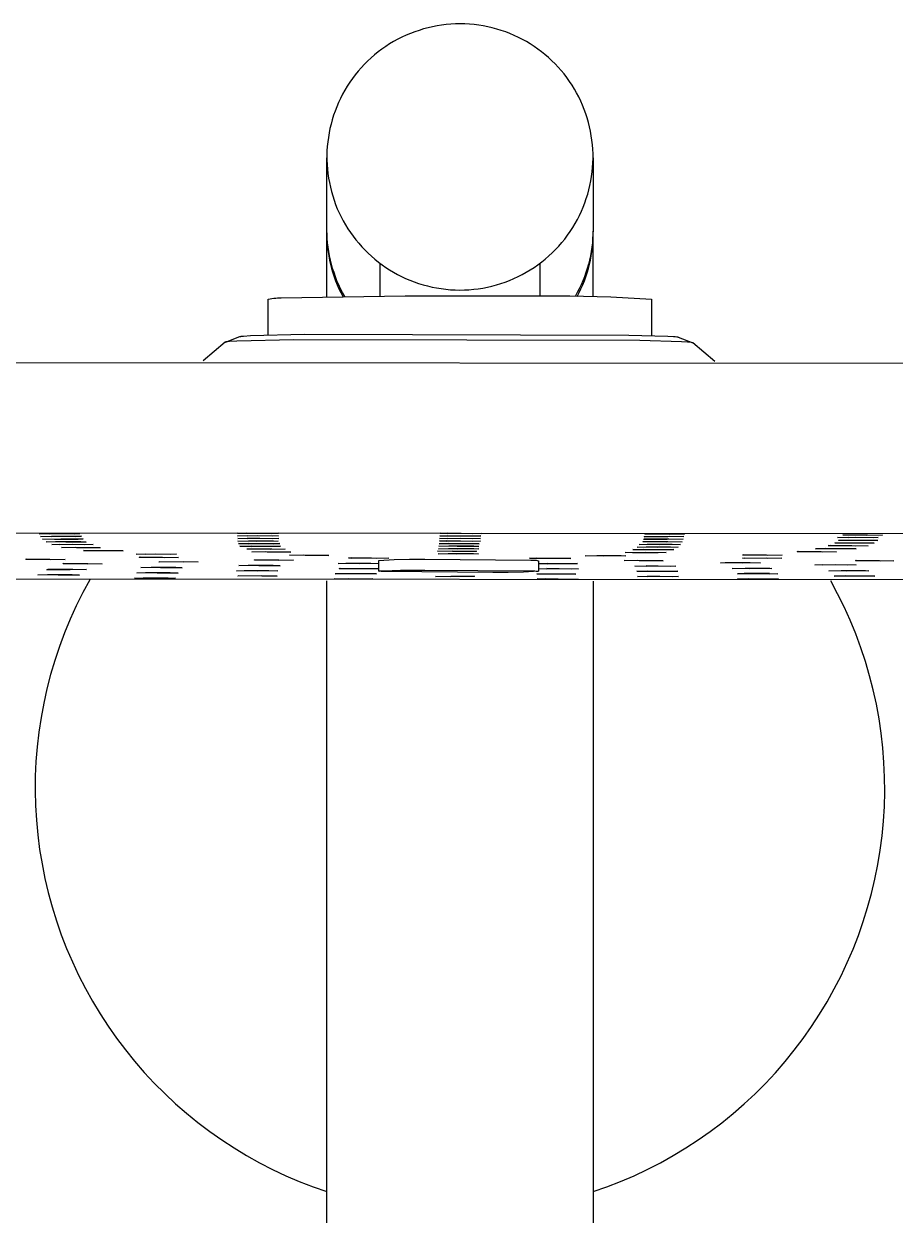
# Model space of a CAD drawing. Header units: millimetres. Extents: x -10942 to 92711, y -16583 to 30009.
# Drawn here: x -5091.7 to -5009.8, y 5290.5 to 5402.4 of the extents above; entities that cross this region are included whole.
import ezdxf

# ---------------------------------------------------------------- set-up
doc = ezdxf.new("R2010")
doc.units = ezdxf.units.MM
doc.header["$LTSCALE"] = 1000
doc.header["$MEASUREMENT"] = 0
doc.layers.add('Default', color=7, linetype='Continuous', true_color=0x000000)

# ---------------------------------------------------------------- blocks, each defined once
blk = doc.blocks.new('Raindance S Showerpipe 300 1jet+thermostat 27114000 front')
at = {"layer": 'Default', "color": 7, "true_color": 0xffffff}
for p, q in [((337.78, 1599.01), (337.36, 1598.9)), ((338.2, 1599.11), (337.78, 1599.01)), ((338.63, 1599.19), (338.2, 1599.11)), ((339.06, 1599.26), (338.63, 1599.19)), ((339.49, 1599.31), (339.06, 1599.26)), ((339.93, 1599.35), (339.49, 1599.31)), ((340.37, 1599.37), (339.93, 1599.35)), ((340.8, 1599.38), (340.37, 1599.37)), ((341.24, 1599.37), (340.8, 1599.38)), ((341.67, 1599.35), (341.24, 1599.37)), ((342.11, 1599.31), (341.67, 1599.35)), ((342.54, 1599.26), (342.11, 1599.31)), ((342.97, 1599.19), (342.54, 1599.26)), ((343.4, 1599.1), (342.97, 1599.19)), ((343.82, 1599), (343.4, 1599.1)), ((344.25, 1598.89), (343.82, 1599)), ((334.93, 1597.93), (334.55, 1597.71)), ((335.32, 1598.12), (334.93, 1597.93)), ((335.72, 1598.31), (335.32, 1598.12)), ((336.12, 1598.48), (335.72, 1598.31)), ((336.53, 1598.63), (336.12, 1598.48)), ((336.94, 1598.77), (336.53, 1598.63)), ((337.36, 1598.9), (336.94, 1598.77)), ((344.66, 1598.76), (344.25, 1598.89)), ((345.08, 1598.62), (344.66, 1598.76)), ((345.48, 1598.46), (345.08, 1598.62)), ((345.88, 1598.29), (345.48, 1598.46)), ((346.27, 1598.11), (345.88, 1598.29)), ((346.65, 1597.92), (346.27, 1598.11)), ((347.02, 1597.71), (346.65, 1597.92)), ((333.1, 1596.74), (332.76, 1596.47)), ((333.45, 1597), (333.1, 1596.74)), ((333.81, 1597.25), (333.45, 1597)), ((334.17, 1597.49), (333.81, 1597.25)), ((334.55, 1597.71), (334.17, 1597.49)), ((347.39, 1597.49), (347.02, 1597.71)), ((347.75, 1597.26), (347.39, 1597.49)), ((348.1, 1597.01), (347.75, 1597.26)), ((348.44, 1596.76), (348.1, 1597.01)), ((348.77, 1596.49), (348.44, 1596.76)), ((332.11, 1595.89), (331.8, 1595.58)), ((332.43, 1596.18), (332.11, 1595.89)), ((332.76, 1596.47), (332.43, 1596.18)), ((349.1, 1596.21), (348.77, 1596.49)), ((349.41, 1595.92), (349.1, 1596.21)), ((349.71, 1595.62), (349.41, 1595.92)), ((350.01, 1595.31), (349.71, 1595.62)), ((330.94, 1594.59), (330.68, 1594.24)), ((331.22, 1594.93), (330.94, 1594.59)), ((331.51, 1595.26), (331.22, 1594.93)), ((331.8, 1595.58), (331.51, 1595.26)), ((350.29, 1594.99), (350.01, 1595.31)), ((350.56, 1594.67), (350.29, 1594.99)), ((350.82, 1594.33), (350.56, 1594.67)), ((330.19, 1593.52), (329.97, 1593.15)), ((330.43, 1593.89), (330.19, 1593.52)), ((330.68, 1594.24), (330.43, 1593.89)), ((351.07, 1593.98), (350.82, 1594.33)), ((351.31, 1593.62), (351.07, 1593.98)), ((351.53, 1593.26), (351.31, 1593.62)), ((329.56, 1592.38), (329.37, 1591.98)), ((329.75, 1592.77), (329.56, 1592.38)), ((329.97, 1593.15), (329.75, 1592.77)), ((351.74, 1592.89), (351.53, 1593.26)), ((351.94, 1592.51), (351.74, 1592.89)), ((352.13, 1592.13), (351.94, 1592.51)), ((329.05, 1591.19), (328.91, 1590.79)), ((329.2, 1591.59), (329.05, 1591.19)), ((329.37, 1591.98), (329.2, 1591.59)), ((352.3, 1591.74), (352.13, 1592.13)), ((352.46, 1591.34), (352.3, 1591.74)), ((352.6, 1590.94), (352.46, 1591.34)), ((328.78, 1590.38), (328.67, 1589.97)), ((328.91, 1590.79), (328.78, 1590.38)), ((352.74, 1590.54), (352.6, 1590.94)), ((352.85, 1590.12), (352.74, 1590.54)), ((352.96, 1589.71), (352.85, 1590.12)), ((328.49, 1589.14), (328.42, 1588.72)), ((328.57, 1589.55), (328.49, 1589.14)), ((328.67, 1589.97), (328.57, 1589.55)), ((353.05, 1589.29), (352.96, 1589.71)), ((353.12, 1588.87), (353.05, 1589.29)), ((353.18, 1588.45), (353.12, 1588.87)), ((328.32, 1587.87), (328.29, 1587.44)), ((328.36, 1588.29), (328.32, 1587.87)), ((328.42, 1588.72), (328.36, 1588.29)), ((353.23, 1588.03), (353.18, 1588.45)), ((353.26, 1587.6), (353.23, 1588.03)), ((328.29, 1587.44), (328.28, 1587.01)), ((328.28, 1587.01), (328.28, 1586.59)), ((328.28, 1580.04), (328.28, 1586.8)), ((353.28, 1587.17), (353.26, 1587.6)), ((353.27, 1586.32), (353.28, 1586.75)), ((353.28, 1586.75), (353.28, 1587.17)), ((353.28, 1586.8), (353.28, 1580.04)), ((328.28, 1586.59), (328.3, 1586.16)), ((328.3, 1586.16), (328.33, 1585.74)), ((328.33, 1585.74), (328.38, 1585.31)), ((353.2, 1585.47), (353.24, 1585.9)), ((353.24, 1585.9), (353.27, 1586.32)), ((328.38, 1585.31), (328.44, 1584.89)), ((328.44, 1584.89), (328.52, 1584.47)), ((328.52, 1584.47), (328.61, 1584.05)), ((352.99, 1584.21), (353.08, 1584.63)), ((353.08, 1584.63), (353.15, 1585.05)), ((353.15, 1585.05), (353.2, 1585.47)), ((328.61, 1584.05), (328.71, 1583.64)), ((328.71, 1583.64), (328.83, 1583.23)), ((352.65, 1582.97), (352.78, 1583.38)), ((352.78, 1583.38), (352.89, 1583.79)), ((352.89, 1583.79), (352.99, 1584.21)), ((328.83, 1583.23), (328.96, 1582.82)), ((328.96, 1582.82), (329.1, 1582.42)), ((329.1, 1582.42), (329.26, 1582.02)), ((352.19, 1581.78), (352.36, 1582.17)), ((352.36, 1582.17), (352.51, 1582.57)), ((352.51, 1582.57), (352.65, 1582.97)), ((329.26, 1582.02), (329.44, 1581.63)), ((329.44, 1581.63), (329.62, 1581.25)), ((329.62, 1581.25), (329.82, 1580.87)), ((351.81, 1581), (352.01, 1581.38)), ((352.01, 1581.38), (352.19, 1581.78)), ((328.29, 1579.63), (328.28, 1580.04)), ((329.82, 1580.87), (330.03, 1580.5)), ((330.03, 1580.5), (330.26, 1580.14)), ((330.26, 1580.14), (330.49, 1579.78)), ((351.13, 1579.88), (351.37, 1580.24)), ((351.37, 1580.24), (351.6, 1580.62)), ((351.6, 1580.62), (351.81, 1581)), ((353.28, 1580.04), (353.27, 1579.63)), ((328.28, 1579.6), (328.28, 1579.9)), ((328.28, 1579.76), (328.28, 1579.6)), ((328.28, 1573.75), (328.28, 1579.6)), ((328.28, 1579.6), (328.29, 1579.19)), ((328.31, 1579.22), (328.29, 1579.63)), ((328.29, 1579.19), (328.31, 1578.79)), ((328.34, 1578.81), (328.31, 1579.22)), ((328.39, 1578.41), (328.34, 1578.81)), ((330.49, 1579.78), (330.74, 1579.44)), ((330.74, 1579.44), (331, 1579.1)), ((331, 1579.1), (331.27, 1578.77)), ((350.06, 1578.5), (350.34, 1578.83)), ((350.34, 1578.83), (350.62, 1579.17)), ((350.62, 1579.17), (350.88, 1579.52)), ((350.88, 1579.52), (351.13, 1579.88)), ((353.22, 1578.81), (353.17, 1578.41)), ((353.25, 1579.22), (353.22, 1578.81)), ((353.27, 1579.63), (353.25, 1579.22)), ((353.25, 1578.79), (353.27, 1579.19)), ((353.27, 1579.19), (353.28, 1579.6)), ((353.28, 1573.75), (353.28, 1579.9)), ((353.28, 1579.6), (353.28, 1579.76)), ((328.31, 1578.79), (328.34, 1578.39)), ((328.34, 1578.39), (328.39, 1577.98)), ((328.45, 1578), (328.39, 1578.41)), ((328.39, 1577.98), (328.45, 1577.58)), ((328.52, 1577.6), (328.45, 1578)), ((331.27, 1578.77), (331.56, 1578.45)), ((331.56, 1578.45), (331.85, 1578.14)), ((331.85, 1578.14), (332.15, 1577.84)), ((332.15, 1577.84), (332.47, 1577.55)), ((349.13, 1577.58), (349.45, 1577.88)), ((349.45, 1577.88), (349.76, 1578.19)), ((349.76, 1578.19), (350.06, 1578.5)), ((353.11, 1578), (353.04, 1577.6)), ((353.17, 1578.41), (353.11, 1578)), ((353.11, 1577.58), (353.17, 1577.98)), ((353.17, 1577.98), (353.22, 1578.39)), ((353.22, 1578.39), (353.25, 1578.79)), ((328.45, 1577.58), (328.52, 1577.19)), ((328.61, 1577.2), (328.52, 1577.6)), ((328.52, 1577.19), (328.61, 1576.79)), ((328.71, 1576.8), (328.61, 1577.2)), ((328.61, 1576.79), (328.71, 1576.4)), ((328.82, 1576.41), (328.71, 1576.8)), ((332.47, 1577.55), (332.79, 1577.27)), ((332.79, 1577.27), (333.12, 1577)), ((333.12, 1577), (333.46, 1576.75)), ((333.28, 1573.81), (333.28, 1576.88)), ((333.46, 1576.75), (333.81, 1576.5)), ((347.75, 1576.51), (348.11, 1576.76)), ((348.11, 1576.76), (348.46, 1577.02)), ((348.28, 1576.88), (348.28, 1573.81)), ((348.46, 1577.02), (348.8, 1577.29)), ((348.8, 1577.29), (349.13, 1577.58)), ((352.86, 1576.8), (352.74, 1576.41)), ((352.85, 1576.4), (352.95, 1576.79)), ((352.95, 1577.2), (352.86, 1576.8)), ((353.04, 1577.6), (352.95, 1577.2)), ((352.95, 1576.79), (353.04, 1577.19)), ((353.04, 1577.19), (353.11, 1577.58)), ((328.71, 1576.4), (328.83, 1576.01)), ((328.95, 1576.02), (328.82, 1576.41)), ((328.83, 1576.01), (328.95, 1575.62)), ((329.08, 1575.63), (328.95, 1576.02)), ((328.95, 1575.62), (329.09, 1575.24)), ((329.23, 1575.25), (329.08, 1575.63)), ((333.81, 1576.5), (334.17, 1576.27)), ((334.17, 1576.27), (334.54, 1576.05)), ((334.54, 1576.05), (334.91, 1575.85)), ((334.91, 1575.85), (335.29, 1575.65)), ((335.29, 1575.65), (335.68, 1575.47)), ((335.68, 1575.47), (336.08, 1575.3)), ((345.45, 1575.29), (345.85, 1575.46)), ((345.85, 1575.46), (346.24, 1575.64)), ((346.24, 1575.64), (346.63, 1575.84)), ((346.63, 1575.84), (347.01, 1576.05)), ((347.01, 1576.05), (347.39, 1576.27)), ((347.39, 1576.27), (347.75, 1576.51)), ((352.48, 1575.63), (352.33, 1575.25)), ((352.47, 1575.24), (352.61, 1575.62)), ((352.62, 1576.02), (352.48, 1575.63)), ((352.61, 1575.62), (352.74, 1576.01)), ((352.74, 1576.41), (352.62, 1576.02)), ((352.74, 1576.01), (352.85, 1576.4)), ((329.09, 1575.24), (329.24, 1574.87)), ((329.4, 1574.87), (329.23, 1575.25)), ((329.24, 1574.87), (329.41, 1574.5)), ((329.57, 1574.5), (329.4, 1574.87)), ((329.41, 1574.5), (329.58, 1574.14)), ((329.76, 1574.14), (329.57, 1574.5)), ((336.08, 1575.3), (336.49, 1575.14)), ((336.49, 1575.14), (336.9, 1575)), ((336.9, 1575), (337.32, 1574.87)), ((337.32, 1574.87), (337.74, 1574.76)), ((337.74, 1574.76), (338.16, 1574.66)), ((338.16, 1574.66), (338.59, 1574.58)), ((338.59, 1574.58), (339.02, 1574.51)), ((339.02, 1574.51), (339.46, 1574.45)), ((339.46, 1574.45), (339.89, 1574.41)), ((339.89, 1574.41), (340.33, 1574.39)), ((340.33, 1574.39), (340.76, 1574.38)), ((340.76, 1574.38), (341.2, 1574.39)), ((341.2, 1574.39), (341.63, 1574.41)), ((341.63, 1574.41), (342.07, 1574.45)), ((342.07, 1574.45), (342.5, 1574.5)), ((342.5, 1574.5), (342.93, 1574.57)), ((342.93, 1574.57), (343.36, 1574.65)), ((343.36, 1574.65), (343.79, 1574.75)), ((343.79, 1574.75), (344.21, 1574.86)), ((344.21, 1574.86), (344.63, 1574.99)), ((344.63, 1574.99), (345.04, 1575.13)), ((345.04, 1575.13), (345.45, 1575.29)), ((351.99, 1574.5), (351.8, 1574.14)), ((351.98, 1574.14), (352.15, 1574.5)), ((352.17, 1574.87), (351.99, 1574.5)), ((352.15, 1574.5), (352.32, 1574.87)), ((352.33, 1575.25), (352.17, 1574.87)), ((352.32, 1574.87), (352.47, 1575.24)), ((322.78, 1573.53), (322.95, 1573.56)), ((322.78, 1570.16), (322.78, 1573.53)), ((322.95, 1573.56), (323.12, 1573.59)), ((323.12, 1573.59), (323.3, 1573.61)), ((323.3, 1573.61), (323.47, 1573.63)), ((323.47, 1573.63), (323.65, 1573.64)), ((323.65, 1573.64), (323.82, 1573.64)), ((323.82, 1573.64), (323.99, 1573.64)), ((323.99, 1573.64), (335.64, 1573.84)), ((329.58, 1574.14), (329.77, 1573.78)), ((329.96, 1573.78), (329.76, 1574.14)), ((335.64, 1573.84), (347.28, 1573.82)), ((347.28, 1573.82), (351.11, 1573.83)), ((351.11, 1573.83), (354.95, 1573.73)), ((351.8, 1574.14), (351.6, 1573.78)), ((351.79, 1573.78), (351.98, 1574.14)), ((354.95, 1573.73), (358.78, 1573.53)), ((358.78, 1573.53), (358.78, 1570.1)), ((318.76, 1569.49), (320.11, 1570.01)), ((320.11, 1570.01), (320.11, 1570.02)), ((320.11, 1570.02), (320.12, 1570.02)), ((320.12, 1570.02), (320.12, 1570.02)), ((320.12, 1570.02), (320.13, 1570.02)), ((320.13, 1570.02), (320.14, 1570.02)), ((320.14, 1570.02), (320.15, 1570.03)), ((320.15, 1570.03), (320.16, 1570.03)), ((320.16, 1570.03), (320.17, 1570.03)), ((320.17, 1570.03), (320.2, 1570.03)), ((320.2, 1570.03), (320.23, 1570.04)), ((320.23, 1570.04), (320.29, 1570.05)), ((320.29, 1570.05), (320.45, 1570.06)), ((320.45, 1570.06), (321.1, 1570.1)), ((321.1, 1570.1), (326.14, 1570.22)), ((326.14, 1570.22), (356.64, 1570.15)), ((356.64, 1570.15), (360.31, 1570.04)), ((360.31, 1570.04), (360.83, 1570.01)), ((360.83, 1570.01), (360.99, 1570)), ((360.99, 1570), (361.15, 1569.98)), ((361.15, 1569.98), (361.17, 1569.98)), ((361.17, 1569.98), (361.2, 1569.98)), ((361.2, 1569.98), (361.22, 1569.97)), ((361.22, 1569.97), (361.24, 1569.97)), ((361.24, 1569.97), (361.27, 1569.96)), ((361.27, 1569.96), (361.29, 1569.96)), ((361.29, 1569.96), (362.65, 1569.43)), ((318.74, 1569.48), (316.66, 1567.73)), ((318.75, 1569.49), (318.74, 1569.49)), ((318.74, 1569.49), (318.74, 1569.48)), ((318.74, 1569.48), (318.74, 1569.48)), ((318.74, 1569.48), (318.74, 1569.48)), ((318.76, 1569.49), (318.75, 1569.49)), ((318.75, 1569.49), (318.75, 1569.49)), ((318.75, 1569.49), (318.75, 1569.49)), ((318.75, 1569.49), (318.75, 1569.49)), ((318.75, 1569.49), (318.75, 1569.49)), ((318.75, 1569.49), (318.75, 1569.49)), ((318.75, 1569.49), (318.75, 1569.49)), ((318.77, 1569.49), (318.76, 1569.49)), ((318.76, 1569.49), (318.76, 1569.49)), ((318.78, 1569.5), (318.77, 1569.49)), ((318.79, 1569.5), (318.78, 1569.5)), ((318.8, 1569.5), (318.79, 1569.5)), ((318.81, 1569.5), (318.8, 1569.5)), ((318.82, 1569.51), (318.81, 1569.5)), ((318.85, 1569.51), (318.82, 1569.51)), ((318.88, 1569.52), (318.85, 1569.51)), ((318.95, 1569.52), (318.88, 1569.52)), ((319.12, 1569.54), (318.95, 1569.52)), ((319.82, 1569.58), (319.12, 1569.54)), ((325.18, 1569.71), (319.82, 1569.58)), ((357.69, 1569.64), (325.18, 1569.71)), ((361.59, 1569.52), (357.69, 1569.64)), ((362.16, 1569.49), (361.59, 1569.52)), ((362.32, 1569.47), (362.16, 1569.49)), ((362.49, 1569.46), (362.32, 1569.47)), ((362.66, 1569.42), (362.49, 1569.46)), ((364.74, 1567.66), (362.66, 1569.42)), ((276.64, 1567.59), (391.31, 1567.51)), ((390.54, 1551.48), (277.56, 1551.56)), ((301.24, 1551.49), (303.03, 1551.52)), ((302.25, 1551.46), (301.24, 1551.49)), ((301.39, 1551.24), (303.13, 1551.27)), ((302.44, 1551.21), (301.39, 1551.24)), ((301.57, 1550.99), (303.28, 1551.02)), ((302.68, 1550.96), (301.57, 1550.99)), ((304.53, 1551.46), (302.25, 1551.51)), ((304.7, 1551.21), (302.44, 1551.26)), ((302.68, 1550.96), (302.68, 1551.01)), ((304.91, 1550.96), (302.68, 1550.96)), ((303.03, 1551.52), (305.08, 1551.5)), ((303.13, 1551.27), (305.22, 1551.25)), ((303.28, 1551.02), (305.39, 1551)), ((305.08, 1551.5), (304.53, 1551.46)), ((304.53, 1551.46), (304.53, 1551.5)), ((305.22, 1551.25), (304.7, 1551.21)), ((304.7, 1551.21), (304.7, 1551.25)), ((305.39, 1551), (304.91, 1550.96)), ((304.91, 1550.96), (304.91, 1551)), ((319.88, 1551.53), (321.76, 1551.55)), ((320.76, 1551.5), (319.88, 1551.53)), ((319.89, 1551.29), (321.73, 1551.31)), ((320.82, 1551.25), (319.89, 1551.29)), ((319.91, 1551.05), (321.75, 1551.07)), ((320.83, 1551.01), (319.91, 1551.05)), ((323.09, 1551.49), (320.76, 1551.54)), ((323.13, 1551.25), (320.82, 1551.3)), ((323.14, 1551.01), (320.83, 1551.06)), ((321.73, 1551.31), (323.74, 1551.29)), ((321.75, 1551.07), (323.76, 1551.05)), ((321.76, 1551.55), (323.73, 1551.53)), ((323.09, 1551.49), (323.09, 1551.54)), ((323.73, 1551.53), (323.09, 1551.49)), ((323.74, 1551.29), (323.13, 1551.25)), ((323.13, 1551.25), (323.13, 1551.29)), ((323.76, 1551.05), (323.14, 1551.01)), ((323.14, 1551.01), (323.14, 1551.05)), ((338.85, 1550.81), (340.83, 1550.83)), ((338.87, 1551.05), (340.85, 1551.07)), ((339.58, 1551.01), (338.87, 1551.05)), ((338.89, 1551.29), (340.86, 1551.3)), ((339.6, 1551.25), (338.89, 1551.29)), ((338.91, 1551.53), (340.9, 1551.54)), ((339.61, 1551.49), (338.91, 1551.53)), ((341.95, 1551.01), (339.58, 1551.05)), ((341.97, 1551.25), (339.6, 1551.29)), ((341.98, 1551.49), (339.61, 1551.53)), ((340.83, 1550.83), (342.7, 1550.8)), ((340.85, 1551.07), (342.72, 1551.04)), ((340.86, 1551.3), (342.73, 1551.28)), ((340.9, 1551.54), (342.76, 1551.52)), ((341.95, 1551.01), (341.95, 1551.05)), ((342.72, 1551.04), (341.95, 1551.01)), ((341.97, 1551.25), (341.97, 1551.29)), ((342.73, 1551.28), (341.97, 1551.25)), ((341.98, 1551.49), (341.98, 1551.53)), ((342.76, 1551.52), (341.98, 1551.49)), ((358.04, 1550.96), (358.08, 1551)), ((360.26, 1550.95), (358.04, 1550.96)), ((358.08, 1551), (360.39, 1551.01)), ((358.09, 1551.21), (358.14, 1551.24)), ((360.31, 1551.19), (358.09, 1551.21)), ((358.14, 1551.24), (360.44, 1551.25)), ((358.19, 1551.45), (358.15, 1551.49)), ((358.15, 1551.49), (360.44, 1551.49)), ((360.43, 1551.43), (358.19, 1551.49)), ((360.26, 1550.95), (360.26, 1551.01)), ((361.74, 1550.98), (360.26, 1550.95)), ((360.31, 1551.19), (360.31, 1551.25)), ((361.8, 1551.22), (360.31, 1551.19)), ((360.39, 1551.01), (361.74, 1550.98)), ((360.43, 1551.43), (360.43, 1551.49)), ((361.86, 1551.46), (360.43, 1551.43)), ((360.44, 1551.49), (361.86, 1551.46)), ((360.44, 1551.25), (361.8, 1551.22)), ((376.24, 1551.13), (377.97, 1551.16)), ((377.29, 1551.1), (376.24, 1551.13)), ((376.33, 1550.86), (376.37, 1550.9)), ((378.56, 1550.84), (376.33, 1550.86)), ((376.37, 1550.9), (378.68, 1550.9)), ((376.76, 1551.36), (376.79, 1551.4)), ((378.98, 1551.34), (376.76, 1551.36)), ((376.79, 1551.4), (379.06, 1551.4)), ((379.61, 1551.1), (377.29, 1551.15)), ((377.97, 1551.16), (380.06, 1551.14)), ((378.56, 1550.84), (378.56, 1550.9)), ((380.05, 1550.87), (378.56, 1550.84)), ((378.68, 1550.9), (380.05, 1550.87)), ((378.98, 1551.34), (378.98, 1551.4)), ((380.47, 1551.37), (378.98, 1551.34)), ((379.06, 1551.4), (380.47, 1551.37)), ((380.06, 1551.14), (379.61, 1551.1)), ((379.61, 1551.1), (379.61, 1551.14)), ((301.92, 1550.72), (302.79, 1550.76)), ((303.77, 1550.7), (301.92, 1550.72)), ((302.45, 1550.48), (304.43, 1550.5)), ((303.15, 1550.44), (302.45, 1550.48)), ((302.79, 1550.76), (305.16, 1550.75)), ((305.54, 1550.44), (303.15, 1550.49)), ((303.34, 1550.19), (304.69, 1550.22)), ((304.76, 1550.16), (303.34, 1550.19)), ((303.77, 1550.7), (303.77, 1550.75)), ((305.66, 1550.71), (303.77, 1550.7)), ((304.43, 1550.5), (306.33, 1550.47)), ((304.69, 1550.22), (306.9, 1550.21)), ((304.76, 1550.22), (304.76, 1550.16)), ((306.99, 1550.17), (304.76, 1550.16)), ((305.16, 1550.75), (305.66, 1550.71)), ((305.43, 1549.91), (307.51, 1549.93)), ((305.89, 1549.87), (305.43, 1549.91)), ((305.54, 1550.44), (305.54, 1550.48)), ((306.33, 1550.47), (305.54, 1550.44)), ((305.89, 1549.91), (305.89, 1549.87)), ((308.27, 1549.87), (305.89, 1549.87)), ((306.9, 1550.21), (306.99, 1550.17)), ((307.51, 1549.93), (309.15, 1549.9)), ((308.27, 1549.87), (308.27, 1549.91)), ((309.15, 1549.9), (308.27, 1549.87)), ((319.93, 1550.79), (320.92, 1550.82)), ((321.71, 1550.76), (319.93, 1550.79)), ((319.99, 1550.56), (321.91, 1550.58)), ((320.95, 1550.52), (319.99, 1550.56)), ((320.1, 1550.31), (321.85, 1550.33)), ((321.16, 1550.27), (320.1, 1550.31)), ((320.79, 1550.03), (320.8, 1550.07)), ((322.99, 1550.01), (320.79, 1550.03)), ((320.8, 1550.07), (323.1, 1550.07)), ((320.92, 1550.82), (323.28, 1550.81)), ((323.23, 1550.52), (320.95, 1550.57)), ((323.41, 1550.28), (321.16, 1550.32)), ((321.24, 1549.78), (322.47, 1549.81)), ((322.66, 1549.75), (321.24, 1549.78)), ((321.71, 1550.76), (321.71, 1550.82)), ((323.69, 1550.78), (321.71, 1550.76)), ((321.85, 1550.33), (323.93, 1550.31)), ((321.91, 1550.58), (323.86, 1550.56)), ((322.47, 1549.81), (324.77, 1549.8)), ((322.66, 1549.81), (322.66, 1549.75)), ((324.89, 1549.76), (322.66, 1549.75)), ((322.99, 1550.01), (322.99, 1550.07)), ((324.36, 1550.04), (322.99, 1550.01)), ((323.1, 1550.07), (324.36, 1550.04)), ((323.86, 1550.56), (323.23, 1550.52)), ((323.23, 1550.52), (323.23, 1550.56)), ((323.28, 1550.81), (323.69, 1550.78)), ((323.41, 1550.28), (323.41, 1550.32)), ((323.93, 1550.31), (323.41, 1550.28)), ((324.77, 1549.8), (324.89, 1549.76)), ((338.66, 1549.84), (340.1, 1549.87)), ((340.08, 1549.81), (338.66, 1549.84)), ((338.78, 1550.08), (339.71, 1550.11)), ((340.51, 1550.05), (338.78, 1550.08)), ((338.8, 1550.32), (339.74, 1550.35)), ((340.53, 1550.29), (338.8, 1550.32)), ((338.82, 1550.55), (339.75, 1550.59)), ((340.56, 1550.53), (338.82, 1550.55)), ((339.56, 1550.77), (338.85, 1550.81)), ((341.93, 1550.77), (339.56, 1550.82)), ((339.71, 1550.11), (342.08, 1550.1)), ((339.74, 1550.35), (342.09, 1550.34)), ((339.75, 1550.59), (342.11, 1550.58)), ((340.08, 1549.81), (340.08, 1549.87)), ((342.26, 1549.82), (340.08, 1549.81)), ((340.1, 1549.87), (342.33, 1549.86)), ((340.51, 1550.05), (340.51, 1550.11)), ((342.55, 1550.06), (340.51, 1550.05)), ((340.53, 1550.29), (340.53, 1550.35)), ((342.57, 1550.3), (340.53, 1550.29)), ((340.56, 1550.53), (340.56, 1550.58)), ((342.59, 1550.54), (340.56, 1550.53)), ((341.93, 1550.77), (341.93, 1550.81)), ((342.7, 1550.8), (341.93, 1550.77)), ((342.08, 1550.1), (342.55, 1550.06)), ((342.09, 1550.34), (342.57, 1550.3)), ((342.11, 1550.58), (342.59, 1550.54)), ((342.33, 1549.86), (342.26, 1549.82)), ((342.26, 1549.82), (342.26, 1549.86)), ((356.29, 1549.74), (358.24, 1549.76)), ((357, 1549.7), (356.29, 1549.74)), ((357, 1549.75), (357, 1549.7)), ((357.03, 1550), (358.76, 1550.02)), ((358.05, 1549.97), (357.03, 1550)), ((357.42, 1550.24), (358.27, 1550.27)), ((359.3, 1550.21), (357.42, 1550.24)), ((357.61, 1550.49), (358.38, 1550.52)), ((359.57, 1550.46), (357.61, 1550.49)), ((357.97, 1550.72), (358, 1550.76)), ((360.19, 1550.71), (357.97, 1550.72)), ((358, 1550.76), (360.31, 1550.77)), ((360.36, 1549.97), (358.05, 1550.01)), ((358.24, 1549.76), (360.14, 1549.73)), ((358.27, 1550.27), (360.57, 1550.27)), ((358.38, 1550.52), (360.71, 1550.52)), ((358.76, 1550.02), (360.86, 1550)), ((359.3, 1550.21), (359.3, 1550.27)), ((361.29, 1550.23), (359.3, 1550.21)), ((359.41, 1549.7), (359.41, 1549.74)), ((360.14, 1549.73), (359.41, 1549.7)), ((359.57, 1550.46), (359.57, 1550.52)), ((361.49, 1550.48), (359.57, 1550.46)), ((360.19, 1550.71), (360.19, 1550.77)), ((361.67, 1550.73), (360.19, 1550.71)), ((360.31, 1550.77), (361.67, 1550.73)), ((360.36, 1549.97), (360.36, 1550.01)), ((360.86, 1550), (360.36, 1549.97)), ((360.57, 1550.27), (361.29, 1550.23)), ((360.71, 1550.52), (361.49, 1550.48)), ((372.46, 1549.82), (374.72, 1549.83)), ((372.55, 1549.78), (372.46, 1549.82)), ((374.83, 1549.77), (372.55, 1549.82)), ((374.19, 1550.08), (375.12, 1550.12)), ((375.93, 1550.06), (374.19, 1550.08)), ((374.72, 1549.83), (376.16, 1549.79)), ((374.83, 1549.77), (374.83, 1549.82)), ((376.16, 1549.79), (374.83, 1549.77)), ((375.12, 1550.12), (377.39, 1550.11)), ((375.37, 1550.38), (377.58, 1550.39)), ((375.61, 1550.34), (375.37, 1550.38)), ((377.92, 1550.33), (375.61, 1550.38)), ((375.93, 1550.06), (375.93, 1550.11)), ((378, 1550.07), (375.93, 1550.06)), ((376, 1550.6), (376.02, 1550.64)), ((378.22, 1550.59), (376, 1550.6)), ((376.02, 1550.64), (378.32, 1550.65)), ((377.39, 1550.11), (378, 1550.07)), ((377.58, 1550.39), (379.14, 1550.36)), ((377.92, 1550.33), (377.92, 1550.38)), ((379.14, 1550.36), (377.92, 1550.33)), ((378.22, 1550.59), (378.22, 1550.65)), ((379.7, 1550.62), (378.22, 1550.59)), ((378.32, 1550.65), (379.7, 1550.62)), ((300, 1549.1), (302.27, 1549.11)), ((300.06, 1549.06), (300, 1549.1)), ((302.34, 1549.05), (300.06, 1549.1)), ((302.27, 1549.11), (303.69, 1549.08)), ((302.34, 1549.05), (302.34, 1549.11)), ((303.69, 1549.08), (302.34, 1549.05)), ((303.51, 1548.68), (305.81, 1548.69)), ((303.52, 1548.65), (303.51, 1548.68)), ((305.77, 1548.63), (303.52, 1548.68)), ((305.77, 1548.63), (305.77, 1548.69)), ((307.18, 1548.66), (305.77, 1548.63)), ((305.81, 1548.69), (307.18, 1548.66)), ((310.37, 1549.57), (312.22, 1549.59)), ((311.25, 1549.54), (310.37, 1549.57)), ((310.64, 1549.29), (312.85, 1549.3)), ((310.73, 1549.26), (310.64, 1549.29)), ((313, 1549.24), (310.73, 1549.29)), ((313.63, 1549.53), (311.25, 1549.58)), ((312.22, 1549.59), (314.14, 1549.57)), ((312.52, 1548.86), (314.82, 1548.87)), ((312.53, 1548.83), (312.52, 1548.86)), ((314.78, 1548.81), (312.53, 1548.86)), ((312.85, 1549.3), (314.33, 1549.27)), ((313, 1549.24), (313, 1549.3)), ((314.33, 1549.27), (313, 1549.24)), ((313.63, 1549.53), (313.63, 1549.58)), ((314.14, 1549.57), (313.63, 1549.53)), ((314.78, 1548.81), (314.78, 1548.87)), ((316.19, 1548.84), (314.78, 1548.81)), ((314.82, 1548.87), (316.19, 1548.84)), ((321.47, 1549.04), (323.77, 1549.05)), ((321.48, 1549.01), (321.47, 1549.04)), ((323.73, 1548.99), (321.48, 1549.04)), ((323.73, 1548.99), (323.73, 1549.05)), ((325.14, 1549.02), (323.73, 1548.99)), ((323.77, 1549.05), (325.14, 1549.02)), ((324.78, 1549.47), (326.12, 1549.5)), ((326.23, 1549.44), (324.78, 1549.47)), ((326.12, 1549.5), (328.3, 1549.48)), ((326.23, 1549.44), (326.23, 1549.5)), ((328.47, 1549.44), (326.23, 1549.44)), ((328.3, 1549.48), (328.47, 1549.44)), ((329.34, 1548.69), (330.07, 1548.72)), ((331.32, 1548.67), (329.34, 1548.69)), ((330.07, 1548.72), (332.4, 1548.72)), ((330.3, 1549.22), (332.46, 1549.23)), ((330.61, 1549.18), (330.3, 1549.22)), ((332.95, 1549.17), (330.61, 1549.22)), ((331.32, 1548.67), (331.32, 1548.72)), ((333.17, 1548.69), (331.32, 1548.67)), ((332.4, 1548.72), (333.17, 1548.69)), ((332.46, 1549.23), (334.1, 1549.2)), ((332.95, 1549.17), (332.95, 1549.22)), ((334.1, 1549.2), (332.95, 1549.17)), ((333.17, 1548.99), (334.6, 1549.06)), ((333.17, 1547.98), (333.17, 1548.99)), ((334.6, 1549.06), (336.03, 1549.09)), ((336.03, 1549.09), (337.47, 1549.09)), ((337.47, 1549.09), (347.45, 1549.01)), ((338.74, 1549.6), (339.66, 1549.63)), ((340.47, 1549.57), (338.74, 1549.6)), ((339.66, 1549.63), (342.05, 1549.62)), ((340.47, 1549.57), (340.47, 1549.63)), ((342.51, 1549.59), (340.47, 1549.57)), ((342.05, 1549.62), (342.51, 1549.59)), ((347.32, 1549.19), (349.29, 1549.21)), ((347.99, 1549.15), (347.32, 1549.19)), ((347.45, 1549.01), (347.57, 1549.02)), ((347.57, 1549.02), (347.69, 1549.01)), ((347.69, 1549.01), (347.81, 1549.01)), ((347.81, 1549.01), (347.93, 1549)), ((347.93, 1549), (348.05, 1548.98)), ((350.38, 1549.15), (347.99, 1549.2)), ((348.05, 1548.98), (348.17, 1548.96)), ((348.17, 1548.96), (348.17, 1547.96)), ((348.17, 1548.68), (349.75, 1548.7)), ((348.97, 1548.64), (348.17, 1548.67)), ((351.26, 1548.65), (348.97, 1548.69)), ((349.29, 1549.21), (351.19, 1549.18)), ((349.75, 1548.7), (351.81, 1548.68)), ((350.38, 1549.15), (350.38, 1549.19)), ((351.19, 1549.18), (350.38, 1549.15)), ((351.26, 1548.65), (351.26, 1548.69)), ((351.81, 1548.68), (351.26, 1548.65)), ((352.55, 1549.42), (353.64, 1549.45)), ((354.25, 1549.39), (352.55, 1549.42)), ((353.64, 1549.45), (355.93, 1549.44)), ((354.25, 1549.45), (354.25, 1549.39)), ((356.35, 1549.41), (354.25, 1549.39)), ((355.93, 1549.44), (356.35, 1549.41)), ((356.21, 1548.97), (357.44, 1549)), ((357.62, 1548.94), (356.21, 1548.97)), ((359.41, 1549.7), (357, 1549.7)), ((357.44, 1549), (359.74, 1548.99)), ((357.62, 1549), (357.62, 1548.94)), ((359.86, 1548.95), (357.62, 1548.94)), ((359.74, 1548.99), (359.86, 1548.95)), ((365.25, 1548.75), (365.7, 1548.79)), ((367.34, 1548.73), (365.25, 1548.75)), ((365.7, 1548.79), (368.04, 1548.79)), ((367.33, 1549.21), (369.58, 1549.22)), ((367.49, 1549.17), (367.33, 1549.21)), ((367.34, 1548.79), (367.34, 1548.73)), ((369.02, 1548.76), (367.34, 1548.73)), ((367.36, 1549.5), (369.59, 1549.51)), ((367.4, 1549.46), (367.36, 1549.5)), ((369.67, 1549.45), (367.4, 1549.5)), ((369.68, 1549.16), (367.49, 1549.21)), ((368.04, 1548.79), (369.02, 1548.76)), ((369.58, 1549.22), (371.01, 1549.19)), ((369.59, 1549.51), (371.04, 1549.47)), ((369.67, 1549.45), (369.67, 1549.5)), ((371.04, 1549.47), (369.67, 1549.45)), ((369.68, 1549.16), (369.68, 1549.22)), ((371.01, 1549.19), (369.68, 1549.16)), ((374.12, 1548.57), (376.08, 1548.59)), ((376.08, 1548.59), (378, 1548.56)), ((377.94, 1548.98), (380.18, 1548.99)), ((378.02, 1548.95), (377.94, 1548.98)), ((380.29, 1548.93), (378.02, 1548.99)), ((380.18, 1548.99), (381.53, 1548.96)), ((380.29, 1548.93), (380.29, 1548.99)), ((381.53, 1548.96), (380.29, 1548.93)), ((301.14, 1547.62), (302.02, 1547.65)), ((303.04, 1547.59), (301.14, 1547.62)), ((301.96, 1548.11), (302.1, 1548.15)), ((304.16, 1548.1), (301.96, 1548.11)), ((302.02, 1547.65), (304.35, 1547.65)), ((302.1, 1548.15), (304.41, 1548.16)), ((303.04, 1547.59), (303.04, 1547.65)), ((305.03, 1547.61), (303.04, 1547.59)), ((304.16, 1548.1), (304.16, 1548.16)), ((305.71, 1548.12), (304.16, 1548.1)), ((304.35, 1547.65), (305.03, 1547.61)), ((304.41, 1548.16), (305.71, 1548.12)), ((310.42, 1547.81), (311.24, 1547.84)), ((312.35, 1547.78), (310.42, 1547.81)), ((310.81, 1548.31), (311.77, 1548.34)), ((312.66, 1548.28), (310.81, 1548.31)), ((311.24, 1547.84), (313.57, 1547.84)), ((311.77, 1548.34), (314.08, 1548.34)), ((312.35, 1547.78), (312.35, 1547.84)), ((314.31, 1547.8), (312.35, 1547.78)), ((312.66, 1548.28), (312.66, 1548.34)), ((314.7, 1548.3), (312.66, 1548.28)), ((313.57, 1547.84), (314.31, 1547.8)), ((314.08, 1548.34), (314.7, 1548.3)), ((319.78, 1548), (320.51, 1548.04)), ((321.77, 1547.98), (319.78, 1548)), ((319.9, 1547.55), (322.18, 1547.56)), ((319.94, 1547.51), (319.9, 1547.55)), ((322.18, 1547.5), (319.94, 1547.55)), ((320.01, 1548.5), (320.89, 1548.53)), ((321.9, 1548.47), (320.01, 1548.5)), ((320.51, 1548.04), (322.84, 1548.04)), ((320.89, 1548.53), (323.22, 1548.53)), ((321.77, 1547.98), (321.77, 1548.04)), ((323.66, 1548), (321.77, 1547.98)), ((321.9, 1548.47), (321.9, 1548.53)), ((323.89, 1548.49), (321.9, 1548.47)), ((322.18, 1547.56), (323.61, 1547.52)), ((322.18, 1547.5), (322.18, 1547.56)), ((323.61, 1547.52), (322.18, 1547.5)), ((322.84, 1548.04), (323.66, 1548)), ((323.22, 1548.53), (323.89, 1548.49)), ((329.06, 1547.73), (329.97, 1547.76)), ((330.91, 1547.71), (329.06, 1547.73)), ((329.44, 1548.23), (331.73, 1548.24)), ((329.52, 1548.2), (329.44, 1548.23)), ((331.71, 1548.18), (329.52, 1548.23)), ((329.97, 1547.76), (332.34, 1547.76)), ((330.91, 1547.71), (330.91, 1547.76)), ((332.94, 1547.72), (330.91, 1547.71)), ((331.71, 1548.18), (331.71, 1548.24)), ((333.14, 1548.21), (331.71, 1548.18)), ((331.73, 1548.24), (333.14, 1548.21)), ((332.34, 1547.76), (332.94, 1547.72)), ((333.17, 1547.98), (333.17, 1547.99)), ((333.17, 1547.99), (333.17, 1547.99)), ((333.17, 1547.99), (333.17, 1547.99)), ((333.17, 1547.99), (333.17, 1547.99)), ((333.17, 1547.99), (333.18, 1547.99)), ((333.18, 1547.98), (333.17, 1547.98)), ((333.17, 1547.98), (333.17, 1547.98)), ((333.17, 1547.98), (333.17, 1547.98)), ((333.17, 1547.98), (333.17, 1547.98)), ((333.17, 1547.98), (333.17, 1547.98)), ((333.17, 1547.98), (333.17, 1547.98)), ((333.17, 1547.98), (333.17, 1547.98)), ((333.17, 1547.98), (333.17, 1547.98)), ((333.18, 1547.99), (333.18, 1547.99)), ((333.18, 1547.99), (333.18, 1547.99)), ((333.18, 1547.99), (333.18, 1547.99)), ((333.18, 1547.99), (333.19, 1547.99)), ((333.19, 1547.98), (333.18, 1547.98)), ((333.18, 1547.98), (333.18, 1547.98)), ((333.18, 1547.98), (333.18, 1547.98)), ((333.18, 1547.98), (333.18, 1547.98)), ((333.18, 1547.98), (333.18, 1547.98)), ((333.19, 1547.99), (333.19, 1547.99)), ((333.19, 1547.99), (333.2, 1547.99)), ((333.19, 1547.97), (333.19, 1547.98)), ((333.2, 1547.97), (333.19, 1547.97)), ((333.2, 1547.99), (333.21, 1548)), ((333.21, 1547.97), (333.2, 1547.97)), ((333.21, 1548), (333.22, 1548)), ((333.22, 1547.97), (333.21, 1547.97)), ((333.22, 1548), (333.24, 1548)), ((333.24, 1547.97), (333.22, 1547.97)), ((333.24, 1548), (333.3, 1548.01)), ((333.27, 1547.96), (333.24, 1547.97)), ((333.34, 1547.96), (333.27, 1547.96)), ((333.3, 1548.01), (333.39, 1548.01)), ((333.42, 1547.95), (333.34, 1547.96)), ((333.39, 1548.01), (333.61, 1548.02)), ((333.89, 1547.93), (333.42, 1547.95)), ((333.61, 1548.02), (335.2, 1548.06)), ((343.87, 1547.86), (333.89, 1547.93)), ((335.2, 1548.06), (337.47, 1548.08)), ((337.47, 1548.08), (347.45, 1548.01)), ((338.47, 1547.48), (339.91, 1547.51)), ((339.89, 1547.45), (338.47, 1547.48)), ((339.89, 1547.45), (339.89, 1547.51)), ((339.91, 1547.51), (342.14, 1547.49)), ((342.14, 1547.49), (342.07, 1547.46)), ((342.07, 1547.46), (342.07, 1547.49)), ((345.3, 1547.86), (343.87, 1547.86)), ((346.74, 1547.89), (345.3, 1547.86)), ((348.17, 1547.96), (346.74, 1547.89)), ((347.45, 1548.01), (347.57, 1548.01)), ((347.57, 1548.01), (347.69, 1548.01)), ((347.69, 1548.01), (347.81, 1548)), ((347.81, 1548), (347.93, 1547.99)), ((347.93, 1547.99), (348.05, 1547.98)), ((347.99, 1547.71), (349.25, 1547.74)), ((349.56, 1547.68), (347.99, 1547.71)), ((348.05, 1547.98), (348.17, 1547.96)), ((348.17, 1548.2), (349.92, 1548.22)), ((348.95, 1548.16), (348.17, 1548.19)), ((351.27, 1548.16), (348.95, 1548.21)), ((349.25, 1547.74), (351.54, 1547.72)), ((349.56, 1547.68), (349.56, 1547.74)), ((351.68, 1547.69), (349.56, 1547.68)), ((349.92, 1548.22), (351.91, 1548.19)), ((351.27, 1548.16), (351.27, 1548.2)), ((351.91, 1548.19), (351.27, 1548.16)), ((351.54, 1547.72), (351.68, 1547.69)), ((357.22, 1548.46), (358.96, 1548.48)), ((358.28, 1548.42), (357.22, 1548.46)), ((357.41, 1547.96), (359.19, 1547.99)), ((358.42, 1547.93), (357.41, 1547.96)), ((357.47, 1547.48), (359.3, 1547.5)), ((358.41, 1547.45), (357.47, 1547.48)), ((360.54, 1548.42), (358.28, 1548.47)), ((360.72, 1547.45), (358.41, 1547.49)), ((360.7, 1547.93), (358.42, 1547.98)), ((358.96, 1548.48), (361.05, 1548.46)), ((359.19, 1547.99), (361.25, 1547.97)), ((359.3, 1547.5), (361.32, 1547.48)), ((361.05, 1548.46), (360.54, 1548.42)), ((360.54, 1548.42), (360.54, 1548.46)), ((361.25, 1547.97), (360.7, 1547.93)), ((360.7, 1547.93), (360.7, 1547.97)), ((360.72, 1547.45), (360.72, 1547.49)), ((361.32, 1547.48), (360.72, 1547.45)), ((366.35, 1548.23), (367.56, 1548.26)), ((367.95, 1548.2), (366.35, 1548.23)), ((366.86, 1547.74), (368.74, 1547.76)), ((367.47, 1547.71), (366.86, 1547.74)), ((369.87, 1547.75), (367.47, 1547.75)), ((367.56, 1548.26), (369.88, 1548.25)), ((367.95, 1548.2), (367.95, 1548.26)), ((370.08, 1548.21), (367.95, 1548.2)), ((368.74, 1547.76), (370.65, 1547.74)), ((370.65, 1547.74), (369.87, 1547.7)), ((369.88, 1548.25), (370.08, 1548.21)), ((374.83, 1548.53), (374.12, 1548.57)), ((377.22, 1548.53), (374.83, 1548.58)), ((375.44, 1548.02), (376.58, 1548.05)), ((377.1, 1547.99), (375.44, 1548.02)), ((375.93, 1547.52), (377.67, 1547.55)), ((377, 1547.49), (375.93, 1547.52)), ((376.58, 1548.05), (378.88, 1548.04)), ((379.25, 1547.49), (377, 1547.54)), ((377.1, 1547.99), (377.1, 1548.05)), ((379.18, 1548), (377.1, 1547.99)), ((377.22, 1548.53), (377.22, 1548.57)), ((378, 1548.56), (377.22, 1548.53)), ((377.67, 1547.55), (379.76, 1547.52)), ((378.88, 1548.04), (379.18, 1548)), ((379.25, 1547.49), (379.25, 1547.53)), ((379.76, 1547.52), (379.25, 1547.49)), ((290.8, 1547.26), (403.79, 1547.19)), ((306.01, 1547.17), (305.35, 1545.96)), ((310.2, 1547.32), (311.03, 1547.35)), ((312.13, 1547.29), (310.2, 1547.32)), ((311.03, 1547.35), (313.36, 1547.35)), ((312.13, 1547.35), (312.13, 1547.29)), ((314.06, 1547.31), (312.13, 1547.29)), ((313.36, 1547.35), (314.06, 1547.31)), ((328.28, 1527.72), (328.28, 1547.08)), ((328.95, 1547.26), (330.32, 1547.29)), ((330.4, 1547.22), (328.95, 1547.26)), ((330.32, 1547.29), (332.56, 1547.27)), ((330.4, 1547.28), (330.4, 1547.22)), ((332.59, 1547.24), (330.4, 1547.22)), ((332.56, 1547.27), (332.59, 1547.24)), ((342.07, 1547.46), (339.89, 1547.45)), ((348.05, 1547.24), (349.96, 1547.26)), ((348.86, 1547.2), (348.05, 1547.24)), ((351.21, 1547.2), (348.86, 1547.25)), ((349.96, 1547.26), (351.9, 1547.23)), ((351.21, 1547.2), (351.21, 1547.24)), ((351.9, 1547.23), (351.21, 1547.2)), ((353.28, 1547.05), (353.28, 1527.78)), ((366.86, 1547.25), (368.64, 1547.27)), ((367.86, 1547.21), (366.86, 1547.25)), ((370.15, 1547.22), (367.86, 1547.26)), ((368.64, 1547.27), (370.69, 1547.25)), ((370.15, 1547.22), (370.15, 1547.26)), ((370.69, 1547.25), (370.15, 1547.22)), ((376.26, 1545.86), (375.61, 1547.07)), ((305.35, 1545.96), (304.74, 1544.72)), ((376.87, 1544.62), (376.26, 1545.86)), ((304.74, 1544.72), (304.17, 1543.46)), ((377.44, 1543.36), (376.87, 1544.62)), ((304.17, 1543.46), (303.64, 1542.19)), ((377.96, 1542.09), (377.44, 1543.36)), ((303.64, 1542.19), (303.16, 1540.89)), ((378.44, 1540.79), (377.96, 1542.09)), ((303.16, 1540.89), (302.72, 1539.58)), ((378.87, 1539.49), (378.44, 1540.79)), ((302.72, 1539.58), (302.33, 1538.26)), ((379.26, 1538.16), (378.87, 1539.49)), ((302.33, 1538.26), (301.98, 1536.92)), ((379.6, 1536.83), (379.26, 1538.16)), ((301.98, 1536.92), (301.68, 1535.57)), ((379.9, 1535.48), (379.6, 1536.83)), ((301.68, 1535.57), (301.43, 1534.22)), ((380.15, 1534.12), (379.9, 1535.48)), ((301.43, 1534.22), (301.22, 1532.85)), ((380.35, 1532.76), (380.15, 1534.12)), ((301.22, 1532.85), (301.07, 1531.48)), ((380.51, 1531.39), (380.35, 1532.76)), ((301.07, 1531.48), (300.95, 1530.1)), ((380.61, 1530.02), (380.51, 1531.39)), ((300.95, 1530.1), (300.89, 1528.72)), ((380.67, 1528.64), (380.61, 1530.02)), ((300.89, 1528.72), (300.88, 1527.34)), ((380.69, 1527.26), (380.67, 1528.64)), ((300.88, 1527.34), (300.91, 1525.96)), ((328.28, 1527.42), (328.28, 1527.72)), ((328.28, 1501.6), (328.28, 1527.42)), ((353.28, 1527.78), (353.28, 1527.48)), ((353.28, 1527.48), (353.28, 1501.6)), ((380.65, 1525.88), (380.69, 1527.26)), ((300.91, 1525.96), (300.99, 1524.58)), ((380.57, 1524.51), (380.65, 1525.88)), ((300.99, 1524.58), (301.12, 1523.21)), ((380.44, 1523.13), (380.57, 1524.51)), ((301.12, 1523.21), (301.29, 1521.84)), ((380.26, 1521.77), (380.44, 1523.13)), ((301.29, 1521.84), (301.52, 1520.48)), ((380.03, 1520.41), (380.26, 1521.77)), ((301.52, 1520.48), (301.79, 1519.12)), ((379.76, 1519.06), (380.03, 1520.41)), ((301.79, 1519.12), (302.1, 1517.78)), ((379.44, 1517.71), (379.76, 1519.06)), ((302.1, 1517.78), (302.47, 1516.45)), ((379.08, 1516.38), (379.44, 1517.71)), ((302.47, 1516.45), (302.88, 1515.13)), ((378.67, 1515.07), (379.08, 1516.38)), ((302.88, 1515.13), (303.33, 1513.82)), ((378.21, 1513.77), (378.67, 1515.07)), ((303.33, 1513.82), (303.83, 1512.53)), ((377.71, 1512.48), (378.21, 1513.77)), ((303.83, 1512.53), (304.37, 1511.27)), ((377.17, 1511.22), (377.71, 1512.48)), ((304.37, 1511.27), (304.96, 1510.02)), ((376.58, 1509.97), (377.17, 1511.22)), ((304.96, 1510.02), (305.59, 1508.79)), ((375.95, 1508.74), (376.58, 1509.97)), ((305.59, 1508.79), (306.26, 1507.58)), ((375.28, 1507.54), (375.95, 1508.74)), ((306.26, 1507.58), (306.97, 1506.4)), ((374.57, 1506.36), (375.28, 1507.54)), ((306.97, 1506.4), (307.73, 1505.24)), ((373.81, 1505.21), (374.57, 1506.36)), ((307.73, 1505.24), (308.52, 1504.11)), ((373.02, 1504.08), (373.81, 1505.21)), ((308.52, 1504.11), (309.35, 1503.01)), ((372.19, 1502.98), (373.02, 1504.08)), ((309.35, 1503.01), (310.22, 1501.94)), ((371.32, 1501.91), (372.19, 1502.98)), ((310.22, 1501.94), (311.13, 1500.89)), ((328.28, 1196.17), (328.28, 1501.6)), ((353.28, 1501.6), (353.28, 1358.26)), ((370.41, 1500.87), (371.32, 1501.91)), ((311.13, 1500.89), (312.07, 1499.88)), ((369.47, 1499.86), (370.41, 1500.87)), ((312.07, 1499.88), (313.05, 1498.91)), ((368.5, 1498.89), (369.47, 1499.86)), ((313.05, 1498.91), (314.06, 1497.96)), ((367.49, 1497.95), (368.5, 1498.89)), ((314.06, 1497.96), (315.1, 1497.06)), ((366.45, 1497.04), (367.49, 1497.95)), ((315.1, 1497.06), (316.17, 1496.19)), ((316.17, 1496.19), (317.27, 1495.35)), ((364.28, 1495.34), (365.38, 1496.17)), ((365.38, 1496.17), (366.45, 1497.04)), ((317.27, 1495.35), (318.4, 1494.56)), ((363.15, 1494.55), (364.28, 1495.34)), ((318.4, 1494.56), (319.56, 1493.81)), ((319.56, 1493.81), (320.74, 1493.09)), ((360.81, 1493.09), (361.99, 1493.8)), ((361.99, 1493.8), (363.15, 1494.55)), ((320.74, 1493.09), (321.94, 1492.42)), ((359.61, 1492.41), (360.81, 1493.09)), ((321.94, 1492.42), (323.17, 1491.79)), ((323.17, 1491.79), (324.42, 1491.2)), ((357.14, 1491.2), (358.38, 1491.78)), ((358.38, 1491.78), (359.61, 1492.41)), ((324.42, 1491.2), (325.69, 1490.66)), ((325.69, 1490.66), (326.98, 1490.16)), ((354.58, 1490.16), (355.87, 1490.65)), ((355.87, 1490.65), (357.14, 1491.2)), ((326.98, 1490.16), (328.28, 1489.7)), ((353.28, 1489.7), (354.58, 1490.16))]:
    blk.add_line(p, q, dxfattribs=at)

msp = doc.modelspace()

# ---------------------------------------------------------------- block references
at = {"layer": 'Default'}
msp.add_blockref('Raindance S Showerpipe 300 1jet+thermostat 27114000 front', (-5391.5, 3802.99), dxfattribs=at)

doc.saveas('drawing.dxf')
